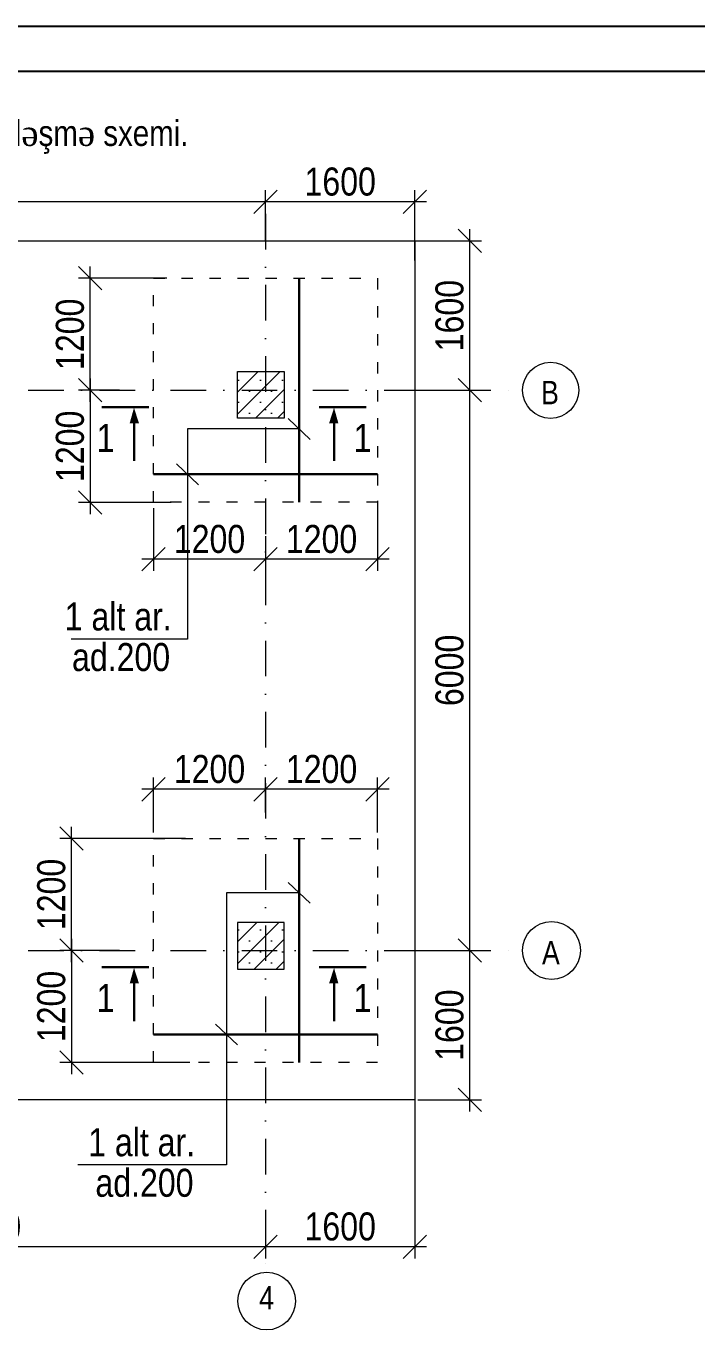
# Model space of a CAD drawing. Header units: millimetres. Extents: x -149347 to 251215, y -2929184 to -2541447.
# Drawn here: x -69229 to -62043, y -2653494 to -2639529 of the extents above; entities that cross this region are included whole.
import ezdxf

# ---------------------------------------------------------------- set-up
doc = ezdxf.new("R2010")
doc.units = ezdxf.units.MM
doc.linetypes.add('ACAD_ISO03W100', pattern=[30, 12, -18])
doc.linetypes.add('DASHDOTX2', pattern=[50.8, 25.4, -12.7, 0, -12.7])
doc.layers.add('ASHADE', color=7, linetype='Continuous')
doc.layers.add('размер', color=2, linetype='Continuous', lineweight=13)
doc.styles.add('style1', font='A3TI(LA).TTF', dxfattribs={"height": 400})
doc.styles.add('style6', font='ARIALN.TTF', dxfattribs={"height": 300})
doc.dimstyles.new('DIM_100', dxfattribs={"dimscale": 100, "dimtxt": 250, "dimasz": 2.5, "dimexe": 1.25, "dimexo": 0.625, "dimtad": 1, "dimdec": 0, "dimtxsty": 'style1', "dimblk": 'OBLIQUE', "dimcen": 2.5, "dimdle": 1.25, "dimclrd": 251, "dimclre": 251, "dimaunit": 1, "dimadec": 3, "dimazin": 0, "dimtfac": 1, "dimtdec": 0, "dimtmove": 1, "dimatfit": 3, "dimfxl": 1.25, "dimlwd": 5, "dimlwe": 5, "dimarcsym": 0})

# ---------------------------------------------------------------- blocks, each defined once
blk = doc.blocks.new('mekteb')
at = {"color": 0, "lineweight": 25}
blk.add_line((99643, -1821466), (139843, -1821466), dxfattribs=at)
at = {"color": 0, "lineweight": 25, "ltscale": 15}
blk.add_line((139343, -1821966), (101643, -1821966), dxfattribs=at)
blk = doc.blocks.new('_Oblique')
at = {"color": 0, "linetype": 'ByBlock', "lineweight": -2}
blk.add_line((-0.5, -0.5), (0.5, 0.5), dxfattribs=at)
blk = doc.blocks.new('*D1740')
at = {"color": 251, "lineweight": 5, "ltscale": 50, "transparency": 16777216}
for p, q in [((-72664, -2652128), (-72664, -2652729)), ((-66664, -2652225), (-66664, -2652729))]:
    blk.add_line(p, q, dxfattribs=at)
at = {"color": 251, "linetype": 'ByBlock', "lineweight": 5, "ltscale": 50, "transparency": 16777216}
blk.add_line((-66539, -2652604), (-72789, -2652604), dxfattribs=at)
at = {"layer": 'Defpoints', "color": 0, "lineweight": 15, "ltscale": 50, "transparency": 16777216}
for p in [(-72664, -2652066), (-66664, -2652163), (-72664, -2652604)]:
    blk.add_point(p, dxfattribs=at)
at = {"color": 251, "lineweight": 5, "ltscale": 50, "transparency": 16777216, "xscale": 250, "yscale": 250, "zscale": 250, "rotation": 180}
blk.add_blockref('_Oblique', (-72664, -2652604), dxfattribs=at)
at = {"color": 251, "lineweight": 5, "ltscale": 50, "transparency": 16777216, "xscale": 250, "yscale": 250, "zscale": 250}
blk.add_blockref('_Oblique', (-66664, -2652604), dxfattribs=at)
at = {"color": 0, "lineweight": 15, "ltscale": 50, "transparency": 16777216, "insert": (-69664, -2652388), "char_height": 300, "attachment_point": 5, "style": 'style6'}
blk.add_mtext('6000', dxfattribs=at)
blk = doc.blocks.new('*D1741')
at = {"color": 251, "linetype": 'ByBlock', "lineweight": 5, "ltscale": 50, "transparency": 16777216}
blk.add_line((-64477, -2649555), (-64477, -2643305), dxfattribs=at)
at = {"color": 251, "lineweight": 5, "ltscale": 50, "transparency": 16777216}
for p, q in [((-64469, -2643430), (-64352, -2643430)), ((-64469, -2649430), (-64352, -2649430))]:
    blk.add_line(p, q, dxfattribs=at)
at = {"layer": 'Defpoints', "color": 0, "lineweight": 15, "ltscale": 50, "transparency": 16777216}
for p in [(-64532, -2643430), (-64477, -2643430), (-64532, -2649430)]:
    blk.add_point(p, dxfattribs=at)
at = {"color": 251, "lineweight": 5, "ltscale": 50, "transparency": 16777216, "xscale": 250, "yscale": 250, "zscale": 250}
for p, rotation in [((-64477, -2643430), 90), ((-64477, -2649430), 270)]:
    blk.add_blockref('_Oblique', p, dxfattribs=dict(at, rotation=rotation))
at = {"color": 0, "lineweight": 15, "ltscale": 50, "transparency": 16777216, "insert": (-64692, -2646430), "char_height": 300, "attachment_point": 5, "rotation": 90, "style": 'style6'}
blk.add_mtext('6000', dxfattribs=at)
blk = doc.blocks.new('*D1742')
at = {"color": 251, "lineweight": 5, "ltscale": 50, "transparency": 16777216}
for p, q in [((-65023, -2649430), (-64352, -2649430)), ((-65031, -2651030), (-64352, -2651030))]:
    blk.add_line(p, q, dxfattribs=at)
at = {"color": 251, "linetype": 'ByBlock', "lineweight": 5, "ltscale": 50, "transparency": 16777216}
blk.add_line((-64477, -2651155), (-64477, -2649305), dxfattribs=at)
at = {"layer": 'Defpoints', "color": 0, "lineweight": 15, "ltscale": 50, "transparency": 16777216}
for p in [(-65085, -2649430), (-64477, -2649430), (-65094, -2651030)]:
    blk.add_point(p, dxfattribs=at)
at = {"color": 251, "lineweight": 5, "ltscale": 50, "transparency": 16777216, "xscale": 250, "yscale": 250, "zscale": 250}
for p, rotation in [((-64477, -2649430), 90), ((-64477, -2651030), 270)]:
    blk.add_blockref('_Oblique', p, dxfattribs=dict(at, rotation=rotation))
at = {"color": 0, "lineweight": 15, "ltscale": 50, "transparency": 16777216, "insert": (-64692, -2650230), "char_height": 300, "attachment_point": 5, "rotation": 90, "style": 'style6'}
blk.add_mtext('1600', dxfattribs=at)
blk = doc.blocks.new('*D1743')
at = {"color": 251, "linetype": 'ByBlock', "lineweight": 5, "ltscale": 50, "transparency": 16777216}
blk.add_line((-64477, -2643555), (-64477, -2641705), dxfattribs=at)
at = {"color": 251, "lineweight": 5, "ltscale": 50, "transparency": 16777216}
for p, q in [((-65123, -2641830), (-64352, -2641830)), ((-65030, -2643430), (-64352, -2643430))]:
    blk.add_line(p, q, dxfattribs=at)
at = {"layer": 'Defpoints', "color": 0, "lineweight": 15, "ltscale": 50, "transparency": 16777216}
for p in [(-65185, -2641830), (-64477, -2641830), (-65092, -2643430)]:
    blk.add_point(p, dxfattribs=at)
at = {"color": 251, "lineweight": 5, "ltscale": 50, "transparency": 16777216, "xscale": 250, "yscale": 250, "zscale": 250}
for p, rotation in [((-64477, -2641830), 90), ((-64477, -2643430), 270)]:
    blk.add_blockref('_Oblique', p, dxfattribs=dict(at, rotation=rotation))
at = {"color": 0, "lineweight": 15, "ltscale": 50, "transparency": 16777216, "insert": (-64692, -2642630), "char_height": 300, "attachment_point": 5, "rotation": 90, "style": 'style6'}
blk.add_mtext('1600', dxfattribs=at)
blk = doc.blocks.new('*D1744')
at = {"color": 251, "lineweight": 5, "ltscale": 50, "transparency": 16777216}
for p, q in [((-65064, -2650802), (-65064, -2652729)), ((-66664, -2652245), (-66664, -2652729))]:
    blk.add_line(p, q, dxfattribs=at)
at = {"color": 251, "linetype": 'ByBlock', "lineweight": 5, "ltscale": 50, "transparency": 16777216}
blk.add_line((-64939, -2652604), (-66789, -2652604), dxfattribs=at)
at = {"layer": 'Defpoints', "color": 0, "lineweight": 15, "ltscale": 50, "transparency": 16777216}
for p in [(-65064, -2650740), (-66664, -2652183), (-66664, -2652604)]:
    blk.add_point(p, dxfattribs=at)
at = {"color": 251, "lineweight": 5, "ltscale": 50, "transparency": 16777216, "xscale": 250, "yscale": 250, "zscale": 250, "rotation": 180}
blk.add_blockref('_Oblique', (-66664, -2652604), dxfattribs=at)
at = {"color": 251, "lineweight": 5, "ltscale": 50, "transparency": 16777216, "xscale": 250, "yscale": 250, "zscale": 250}
blk.add_blockref('_Oblique', (-65064, -2652604), dxfattribs=at)
at = {"color": 0, "lineweight": 15, "ltscale": 50, "transparency": 16777216, "insert": (-65864, -2652388), "char_height": 300, "attachment_point": 5, "style": 'style6'}
blk.add_mtext('1600', dxfattribs=at)
blk = doc.blocks.new('*D1750')
at = {"color": 251, "lineweight": 5, "ltscale": 50, "transparency": 16777216}
for p, q in [((-66664, -2641824), (-66664, -2641287)), ((-65064, -2642038), (-65064, -2641287))]:
    blk.add_line(p, q, dxfattribs=at)
at = {"color": 251, "linetype": 'ByBlock', "lineweight": 5, "ltscale": 50, "transparency": 16777216}
blk.add_line((-64939, -2641412), (-66789, -2641412), dxfattribs=at)
at = {"layer": 'Defpoints', "color": 0, "lineweight": 15, "ltscale": 50, "transparency": 16777216}
for p in [(-66664, -2641412), (-66664, -2641886), (-65064, -2642100)]:
    blk.add_point(p, dxfattribs=at)
at = {"color": 251, "lineweight": 5, "ltscale": 50, "transparency": 16777216, "xscale": 250, "yscale": 250, "zscale": 250, "rotation": 180}
blk.add_blockref('_Oblique', (-66664, -2641412), dxfattribs=at)
at = {"color": 251, "lineweight": 5, "ltscale": 50, "transparency": 16777216, "xscale": 250, "yscale": 250, "zscale": 250}
blk.add_blockref('_Oblique', (-65064, -2641412), dxfattribs=at)
at = {"color": 0, "lineweight": 15, "ltscale": 50, "transparency": 16777216, "insert": (-65864, -2641196), "char_height": 300, "attachment_point": 5, "style": 'style6'}
blk.add_mtext('1600', dxfattribs=at)
blk = doc.blocks.new('*D1752')
at = {"color": 251, "lineweight": 5, "ltscale": 50, "transparency": 16777216}
for p, q in [((-75514, -2641803), (-75514, -2641287)), ((-66664, -2641803), (-66664, -2641287))]:
    blk.add_line(p, q, dxfattribs=at)
at = {"color": 251, "linetype": 'ByBlock', "lineweight": 5, "ltscale": 50, "transparency": 16777216}
blk.add_line((-66539, -2641412), (-75639, -2641412), dxfattribs=at)
at = {"layer": 'Defpoints', "color": 0, "lineweight": 15, "ltscale": 50, "transparency": 16777216}
for p in [(-75514, -2641412), (-75514, -2641866), (-66664, -2641866)]:
    blk.add_point(p, dxfattribs=at)
at = {"color": 251, "lineweight": 5, "ltscale": 50, "transparency": 16777216, "xscale": 250, "yscale": 250, "zscale": 250, "rotation": 180}
blk.add_blockref('_Oblique', (-75514, -2641412), dxfattribs=at)
at = {"color": 251, "lineweight": 5, "ltscale": 50, "transparency": 16777216, "xscale": 250, "yscale": 250, "zscale": 250}
blk.add_blockref('_Oblique', (-66664, -2641412), dxfattribs=at)
at = {"color": 0, "lineweight": 15, "ltscale": 50, "transparency": 16777216, "insert": (-71089, -2641196), "char_height": 300, "attachment_point": 5, "style": 'style6'}
blk.add_mtext('8850', dxfattribs=at)
blk = doc.blocks.new('*D1753')
at = {"color": 251, "lineweight": 5, "ltscale": 50, "transparency": 16777216}
for p, q in [((-65464, -2644614), (-65464, -2645364)), ((-66664, -2644991), (-66664, -2645364))]:
    blk.add_line(p, q, dxfattribs=at)
at = {"color": 251, "linetype": 'ByBlock', "lineweight": 5, "ltscale": 50, "transparency": 16777216}
blk.add_line((-65339, -2645239), (-66789, -2645239), dxfattribs=at)
at = {"layer": 'Defpoints', "color": 0, "lineweight": 15, "ltscale": 50, "transparency": 16777216}
for p in [(-65464, -2644551), (-66664, -2644928), (-66664, -2645239)]:
    blk.add_point(p, dxfattribs=at)
at = {"color": 251, "lineweight": 5, "ltscale": 50, "transparency": 16777216, "xscale": 250, "yscale": 250, "zscale": 250, "rotation": 180}
blk.add_blockref('_Oblique', (-66664, -2645239), dxfattribs=at)
at = {"color": 251, "lineweight": 5, "ltscale": 50, "transparency": 16777216, "xscale": 250, "yscale": 250, "zscale": 250}
blk.add_blockref('_Oblique', (-65464, -2645239), dxfattribs=at)
at = {"color": 0, "lineweight": 15, "ltscale": 50, "transparency": 16777216, "insert": (-66064, -2645024), "char_height": 300, "attachment_point": 5, "style": 'style6'}
blk.add_mtext('1200', dxfattribs=at)
blk = doc.blocks.new('*D1754')
at = {"color": 251, "lineweight": 5, "ltscale": 50, "transparency": 16777216}
for p, q in [((-67864, -2644692), (-67864, -2645364)), ((-66664, -2644991), (-66664, -2645364))]:
    blk.add_line(p, q, dxfattribs=at)
at = {"color": 251, "linetype": 'ByBlock', "lineweight": 5, "ltscale": 50, "transparency": 16777216}
blk.add_line((-66539, -2645239), (-67989, -2645239), dxfattribs=at)
at = {"layer": 'Defpoints', "color": 0, "lineweight": 15, "ltscale": 50, "transparency": 16777216}
for p in [(-67864, -2644630), (-66664, -2644928), (-67864, -2645239)]:
    blk.add_point(p, dxfattribs=at)
at = {"color": 251, "lineweight": 5, "ltscale": 50, "transparency": 16777216, "xscale": 250, "yscale": 250, "zscale": 250, "rotation": 180}
blk.add_blockref('_Oblique', (-67864, -2645239), dxfattribs=at)
at = {"color": 251, "lineweight": 5, "ltscale": 50, "transparency": 16777216, "xscale": 250, "yscale": 250, "zscale": 250}
blk.add_blockref('_Oblique', (-66664, -2645239), dxfattribs=at)
at = {"color": 0, "lineweight": 15, "ltscale": 50, "transparency": 16777216, "insert": (-67264, -2645024), "char_height": 300, "attachment_point": 5, "style": 'style6'}
blk.add_mtext('1200', dxfattribs=at)
blk = doc.blocks.new('*D1755')
at = {"color": 251, "linetype": 'ByBlock', "lineweight": 5, "ltscale": 50, "transparency": 16777216}
blk.add_line((-68542, -2643555), (-68542, -2642105), dxfattribs=at)
at = {"color": 251, "lineweight": 5, "ltscale": 50, "transparency": 16777216}
for p, q in [((-67720, -2642230), (-68667, -2642230)), ((-68229, -2643430), (-68667, -2643430))]:
    blk.add_line(p, q, dxfattribs=at)
at = {"layer": 'Defpoints', "color": 0, "lineweight": 15, "ltscale": 50, "transparency": 16777216}
for p in [(-68542, -2642230), (-67657, -2642230), (-68167, -2643430)]:
    blk.add_point(p, dxfattribs=at)
at = {"color": 251, "lineweight": 5, "ltscale": 50, "transparency": 16777216, "xscale": 250, "yscale": 250, "zscale": 250}
for p, rotation in [((-68542, -2642230), 90), ((-68542, -2643430), 270)]:
    blk.add_blockref('_Oblique', p, dxfattribs=dict(at, rotation=rotation))
at = {"color": 0, "lineweight": 15, "ltscale": 50, "transparency": 16777216, "insert": (-68758, -2642830), "char_height": 300, "attachment_point": 5, "rotation": 90, "style": 'style6'}
blk.add_mtext('1200', dxfattribs=at)
blk = doc.blocks.new('*D1756')
at = {"color": 251, "lineweight": 5, "ltscale": 50, "transparency": 16777216}
for p, q in [((-68229, -2643430), (-68667, -2643430)), ((-67675, -2644630), (-68667, -2644630))]:
    blk.add_line(p, q, dxfattribs=at)
at = {"color": 251, "linetype": 'ByBlock', "lineweight": 5, "ltscale": 50, "transparency": 16777216}
blk.add_line((-68542, -2643305), (-68542, -2644755), dxfattribs=at)
at = {"layer": 'Defpoints', "color": 0, "lineweight": 15, "ltscale": 50, "transparency": 16777216}
for p in [(-68167, -2643430), (-68542, -2644630), (-67612, -2644630)]:
    blk.add_point(p, dxfattribs=at)
at = {"color": 251, "lineweight": 5, "ltscale": 50, "transparency": 16777216, "xscale": 250, "yscale": 250, "zscale": 250}
for p, rotation in [((-68542, -2643430), 90), ((-68542, -2644630), 270)]:
    blk.add_blockref('_Oblique', p, dxfattribs=dict(at, rotation=rotation))
at = {"color": 0, "lineweight": 15, "ltscale": 50, "transparency": 16777216, "insert": (-68758, -2644030), "char_height": 300, "attachment_point": 5, "rotation": 90, "style": 'style6'}
blk.add_mtext('1200', dxfattribs=at)
blk = doc.blocks.new('*D1761')
at = {"color": 251, "lineweight": 5, "ltscale": 50, "transparency": 16777216}
for p, q in [((-66664, -2647952), (-66664, -2647579)), ((-65464, -2648167), (-65464, -2647579))]:
    blk.add_line(p, q, dxfattribs=at)
at = {"color": 251, "linetype": 'ByBlock', "lineweight": 5, "ltscale": 50, "transparency": 16777216}
blk.add_line((-65339, -2647704), (-66789, -2647704), dxfattribs=at)
at = {"layer": 'Defpoints', "color": 0, "lineweight": 15, "ltscale": 50, "transparency": 16777216}
for p in [(-66664, -2647704), (-66664, -2648015), (-65464, -2648230)]:
    blk.add_point(p, dxfattribs=at)
at = {"color": 251, "lineweight": 5, "ltscale": 50, "transparency": 16777216, "xscale": 250, "yscale": 250, "zscale": 250, "rotation": 180}
blk.add_blockref('_Oblique', (-66664, -2647704), dxfattribs=at)
at = {"color": 251, "lineweight": 5, "ltscale": 50, "transparency": 16777216, "xscale": 250, "yscale": 250, "zscale": 250}
blk.add_blockref('_Oblique', (-65464, -2647704), dxfattribs=at)
at = {"color": 0, "lineweight": 15, "ltscale": 50, "transparency": 16777216, "insert": (-66064, -2647488), "char_height": 300, "attachment_point": 5, "style": 'style6'}
blk.add_mtext('1200', dxfattribs=at)
blk = doc.blocks.new('*D1762')
at = {"color": 251, "lineweight": 5, "ltscale": 50, "transparency": 16777216}
for p, q in [((-67864, -2648167), (-67864, -2647579)), ((-66664, -2647952), (-66664, -2647579))]:
    blk.add_line(p, q, dxfattribs=at)
at = {"color": 251, "linetype": 'ByBlock', "lineweight": 5, "ltscale": 50, "transparency": 16777216}
blk.add_line((-66539, -2647704), (-67989, -2647704), dxfattribs=at)
at = {"layer": 'Defpoints', "color": 0, "lineweight": 15, "ltscale": 50, "transparency": 16777216}
for p in [(-67864, -2647704), (-66664, -2648015), (-67864, -2648230)]:
    blk.add_point(p, dxfattribs=at)
at = {"color": 251, "lineweight": 5, "ltscale": 50, "transparency": 16777216, "xscale": 250, "yscale": 250, "zscale": 250, "rotation": 180}
blk.add_blockref('_Oblique', (-67864, -2647704), dxfattribs=at)
at = {"color": 251, "lineweight": 5, "ltscale": 50, "transparency": 16777216, "xscale": 250, "yscale": 250, "zscale": 250}
blk.add_blockref('_Oblique', (-66664, -2647704), dxfattribs=at)
at = {"color": 0, "lineweight": 15, "ltscale": 50, "transparency": 16777216, "insert": (-67264, -2647488), "char_height": 300, "attachment_point": 5, "style": 'style6'}
blk.add_mtext('1200', dxfattribs=at)
blk = doc.blocks.new('*D1763')
at = {"color": 251, "linetype": 'ByBlock', "lineweight": 5, "ltscale": 50, "transparency": 16777216}
blk.add_line((-68742, -2649555), (-68742, -2648105), dxfattribs=at)
at = {"color": 251, "lineweight": 5, "ltscale": 50, "transparency": 16777216}
for p, q in [((-67520, -2648230), (-68867, -2648230)), ((-68229, -2649430), (-68867, -2649430))]:
    blk.add_line(p, q, dxfattribs=at)
at = {"layer": 'Defpoints', "color": 0, "lineweight": 15, "ltscale": 50, "transparency": 16777216}
for p in [(-68742, -2648230), (-67457, -2648230), (-68167, -2649430)]:
    blk.add_point(p, dxfattribs=at)
at = {"color": 251, "lineweight": 5, "ltscale": 50, "transparency": 16777216, "xscale": 250, "yscale": 250, "zscale": 250}
for p, rotation in [((-68742, -2648230), 90), ((-68742, -2649430), 270)]:
    blk.add_blockref('_Oblique', p, dxfattribs=dict(at, rotation=rotation))
at = {"color": 0, "lineweight": 15, "ltscale": 50, "transparency": 16777216, "insert": (-68958, -2648830), "char_height": 300, "attachment_point": 5, "rotation": 90, "style": 'style6'}
blk.add_mtext('1200', dxfattribs=at)
blk = doc.blocks.new('*D1764')
at = {"color": 251, "lineweight": 5, "ltscale": 50, "transparency": 16777216}
for p, q in [((-68229, -2649430), (-68867, -2649430)), ((-67475, -2650630), (-68867, -2650630))]:
    blk.add_line(p, q, dxfattribs=at)
at = {"color": 251, "linetype": 'ByBlock', "lineweight": 5, "ltscale": 50, "transparency": 16777216}
blk.add_line((-68742, -2649305), (-68742, -2650755), dxfattribs=at)
at = {"layer": 'Defpoints', "color": 0, "lineweight": 15, "ltscale": 50, "transparency": 16777216}
for p in [(-68167, -2649430), (-68742, -2650630), (-67412, -2650630)]:
    blk.add_point(p, dxfattribs=at)
at = {"color": 251, "lineweight": 5, "ltscale": 50, "transparency": 16777216, "xscale": 250, "yscale": 250, "zscale": 250}
for p, rotation in [((-68742, -2649430), 90), ((-68742, -2650630), 270)]:
    blk.add_blockref('_Oblique', p, dxfattribs=dict(at, rotation=rotation))
at = {"color": 0, "lineweight": 15, "ltscale": 50, "transparency": 16777216, "insert": (-68958, -2650030), "char_height": 300, "attachment_point": 5, "rotation": 90, "style": 'style6'}
blk.add_mtext('1200', dxfattribs=at)

msp = doc.modelspace()

# ---------------------------------------------------------------- hatches: boundary and pattern name
at = {"lineweight": 15, "ltscale": 50}
h = msp.add_hatch(dxfattribs=at)
h.set_pattern_fill('SACNCR', color=4, scale=70)
h.set_pattern_definition([(45, (-879402.87, -61587.55), (-117.865862, 117.865862), []), (45, (-879285, -61587.55), (-117.865862, 117.865862), [0, -166.6875])])
h.paths.add_polyline_path([(-66963.80524, -2643729.81271), (-66463.80524, -2643729.81271), (-66463.80524, -2643229.81271), (-66963.80524, -2643229.81271)])
h = msp.add_hatch(dxfattribs=at)
h.set_pattern_fill('SACNCR', color=4, scale=70)
h.set_pattern_definition([(45, (-879402.87, -55687.55), (-117.865862, 117.865862), []), (45, (-879285, -55687.55), (-117.865862, 117.865862), [0, -166.6875])])
h.paths.add_polyline_path([(-66963.80524, -2649629.81271), (-66463.80524, -2649629.81271), (-66463.80524, -2649129.81271), (-66963.80524, -2649129.81271)])

# ---------------------------------------------------------------- linework, layer by layer
at = {"color": 1, "linetype": 'DASHDOTX2', "lineweight": 13, "ltscale": 15}
for p, q in [((-66663.80524, -2641539.81271), (-66663.80524, -2652873.45816)), ((-76826.32929, -2643429.81271), (-63910.48292, -2643429.81271)), ((-76826.32929, -2649429.81271), (-63910.48292, -2649429.81271))]:
    msp.add_line(p, q, dxfattribs=at)
at = {"lineweight": 30}
for p, q in [((-68415.91829, -2643610.08279), (-67914.50144, -2643610.08279)), ((-65587.02523, -2643610.08279), (-66088.44208, -2643610.08279)), ((-68072.94063, -2643782.01294), (-68072.94063, -2644187.06927)), ((-65930.0029, -2643782.01294), (-65930.0029, -2644187.06927)), ((-68415.91829, -2649610.08279), (-67914.50144, -2649610.08279)), ((-65587.02523, -2649610.08279), (-66088.44208, -2649610.08279)), ((-68072.94063, -2649782.01294), (-68072.94063, -2650187.06927)), ((-65930.0029, -2649782.01294), (-65930.0029, -2650187.06927))]:
    msp.add_line(p, q, dxfattribs=at)
at = {"color": 3, "lineweight": 15, "ltscale": 15}
msp.add_lwpolyline([(-65063.80524, -2651029.81271), (-76513.80524, -2651029.81271), (-76513.80524, -2641829.81271), (-65063.80524, -2641829.81271)], close=True, dxfattribs=at)
at = {"color": 4, "lineweight": 15, "ltscale": 50}
for points in [[(-66963.80524, -2643729.81271), (-66963.80524, -2643229.81271), (-66463.80524, -2643229.81271), (-66463.80524, -2643729.81271)], [(-66963.80524, -2649129.81271), (-66963.80524, -2649629.81271), (-66463.80524, -2649629.81271), (-66463.80524, -2649129.81271)]]:
    msp.add_lwpolyline(points, close=True, dxfattribs=at)
at = {"color": 1, "lineweight": 15, "ltscale": 15}
for points in [[(-66304.55782, -2643842.96632), (-67501.11968, -2643842.96632), (-67501.11968, -2646094.32842), (-68747.12053, -2646094.32842)], [(-66422.25864, -2643732.81817), (-66186.85699, -2643955.40349)], [(-67618.82051, -2644218.88448), (-67383.41886, -2644441.4698)], [(-66422.25864, -2648701.92763), (-66186.85699, -2648924.51295)], [(-66304.55782, -2648812.07578), (-67082.16645, -2648812.07578), (-67082.16645, -2648812.07578), (-67082.16645, -2651725.61156), (-68673.15223, -2651725.61156)], [(-67199.86728, -2650217.73998), (-66964.46562, -2650440.32529)]]:
    msp.add_lwpolyline(points, dxfattribs=at)
at = {"color": 231, "lineweight": 15, "ltscale": 50}
for centre, radius in [((-63610.07783, -2643429.81271), 300.40509), ((-63600.14238, -2649429.81271), 310.34053), ((-66651.70698, -2653185.22084), 309.16622)]:
    msp.add_circle(centre, radius, dxfattribs=at)
at = {"lineweight": 30}
for points in [[(-68019.82716, -2643782.01294), (-68072.94063, -2643616.63794), (-68118.8853, -2643782.01294)], [(-65983.11637, -2643782.01294), (-65930.0029, -2643616.63794), (-65884.05823, -2643782.01294)], [(-68019.82716, -2649782.01294), (-68072.94063, -2649616.63794), (-68118.8853, -2649782.01294)], [(-65983.11637, -2649782.01294), (-65930.0029, -2649616.63794), (-65884.05823, -2649782.01294)]]:
    msp.add_solid(points, dxfattribs=at)
at = {"layer": 'ASHADE', "color": 5, "lineweight": 30, "ltscale": 30}
for p, q in [((-66304.55782, -2642229.81271), (-66304.55782, -2644629.81271)), ((-67863.80524, -2644329.03263), (-65463.80524, -2644329.03263)), ((-66304.55782, -2648229.81271), (-66304.55782, -2650629.81271)), ((-67863.80524, -2650329.03263), (-65463.80524, -2650329.03263))]:
    msp.add_line(p, q, dxfattribs=at)
at = {"layer": 'размер', "color": 7, "linetype": 'ACAD_ISO03W100', "lineweight": 20, "ltscale": 10}
for points in [[(-65463.80524, -2644629.81271), (-67863.80524, -2644629.81271), (-67863.80524, -2642229.81271), (-65463.80524, -2642229.81271)], [(-65463.80524, -2650629.81271), (-67863.80524, -2650629.81271), (-67863.80524, -2648229.81271), (-65463.80524, -2648229.81271)]]:
    msp.add_lwpolyline(points, close=True, dxfattribs=at)

# ---------------------------------------------------------------- block references
at = {"lineweight": 15, "xscale": 0.9747191058617483, "yscale": 0.9747191058617483, "zscale": 0.9747191058617483}
msp.add_blockref('mekteb', (-179619.03003, -864111.18122), dxfattribs=at)

# ---------------------------------------------------------------- texts
at = {"color": 231, "lineweight": 15, "ltscale": 50, "style": 'style6'}
for p in [(-68737.00361, -2646436.99762), (-68486.42381, -2652068.28076)]:
    msp.add_text('ad.200', height=300, dxfattribs=at).set_placement(p)
at = {"lineweight": 40, "insert": (-73878.66873, -2640077.53974), "char_height": 340.6725, "width": 6748.3735331, "attachment_point": 1, "style": 'style6'}
msp.add_mtext('{\\fArial Narrow|b0|i0|c238|p34;\\H0.80906x;Monolit bünövr\\fTimes New Roman|b0|i0|c238|p18;ə\\fArial Narrow|b0|i0|c238|p34; tavaları Bt - 1.\\PAlt torda \\fTimes New Roman|b0|i0|c238|p18;ə\\fArial Narrow|b0|i0|c238|p34;lav\\fTimes New Roman|b0|i0|c238|p18;ə\\fArial Narrow|b0|i0|c238|p34; armaturaların yerl\\fTimes New Roman|b0|i0|c238|p18;ə\\fArial Narrow|b0|i0|c238|p34;şm\\fTimes New Roman|b0|i0|c238|p18;ə\\fArial Narrow|b0|i0|c238|p34; sxemi.    \\H1.236x; }', dxfattribs=at)
at = {"color": 231, "lineweight": 15, "ltscale": 50, "char_height": 250, "style": 'style6'}
for s, insert, attachment_point in [('{\\fArial Narrow|b0|i0|c238|p34;B}', (-63521.87265, -2643579.35069), 9), ('{\\fArial Narrow|b0|i0|c238|p34;A}', (-63511.9372, -2649579.35069), 9), ('{\\fArial Narrow|b0|i0|c238|p34;4}', (-66732.11091, -2653025.47043), 1)]:
    msp.add_mtext_dynamic_manual_height_columns(s, width=157.5516269, gutter_width=12.5, heights=[0], dxfattribs=dict(at, insert=insert, attachment_point=attachment_point))
at = {"lineweight": 9, "char_height": 300, "style": 'style6'}
for s, insert, width, attachment_point in [(' {\\fArial Narrow|b0|i0|c238|p34;1}', (-68282.21158, -2643789.76864), 741.2998446, 3), ('{\\fArial Narrow|b0|i0|c238|p34;1}', (-65720.73194, -2643789.76864), 535.9281374, 1), (' {\\fArial Narrow|b0|i0|c238|p34;1}', (-68282.21158, -2649789.76864), 741.2998446, 3), ('{\\fArial Narrow|b0|i0|c238|p34;1}', (-65720.73194, -2649789.76864), 535.9281374, 1)]:
    msp.add_mtext(s, dxfattribs=dict(at, insert=insert, width=width, attachment_point=attachment_point))
at = {"color": 231, "lineweight": 15, "ltscale": 50, "char_height": 300, "width": 1987.5546142, "attachment_point": 3, "style": 'style6'}
for insert in [(-67668.91543, -2645702.45404), (-67418.33563, -2651333.73718)]:
    msp.add_mtext('{\\fArial Narrow|b0|i0|c238|p34;1 alt ar.}', dxfattribs=dict(at, insert=insert))

# ---------------------------------------------------------------- dimensions: what is measured, and where the dimension line sits
at = {"color": 231, "lineweight": 15, "ltscale": 50}
for base, p1, p2, angle, picture, middle in [((-75513.80524, -2641411.97377), (-66663.80524, -2641865.77667), (-75513.80524, -2641865.77667), 180, '*D1752', (-71088.80524, -2641196.30187)), ((-66663.80524, -2641411.97377), (-65063.80524, -2642100.46415), (-66663.80524, -2641886.21896), 180, '*D1750', (-65863.80524, -2641196.30187)), ((-68542.49646, -2642229.81271), (-68166.72595, -2643429.81271), (-67657.40246, -2642229.81271), 90, '*D1755', (-68758.16836, -2642829.81271)), ((-68542.49646, -2644629.81271), (-68166.72595, -2643429.81271), (-67612.27271, -2644629.81271), 90, '*D1756', (-68758.16836, -2644029.81271)), ((-64476.65984, -2643429.81271), (-64531.97198, -2649429.81271), (-64531.97198, -2643429.81271), 270, '*D1741', (-64692.33174, -2646429.81271)), ((-67863.80524, -2645239.40283), (-66663.80524, -2644928.19389), (-67863.80524, -2644629.81271), 180, '*D1754', (-67263.80524, -2645023.73093)), ((-66663.80524, -2645239.40283), (-65463.80524, -2644551.44204), (-66663.80524, -2644928.19389), 180, '*D1753', (-66063.80524, -2645023.73093)), ((-67863.80524, -2647703.71344), (-66663.80524, -2648014.92238), (-67863.80524, -2648229.81271), 180, '*D1762', (-67263.80524, -2647488.04155)), ((-66663.80524, -2647703.71344), (-65463.80524, -2648229.81271), (-66663.80524, -2648014.92238), 180, '*D1761', (-66063.80524, -2647488.04155)), ((-68742.49646, -2648229.81271), (-68166.72595, -2649429.81271), (-67457.40246, -2648229.81271), 90, '*D1763', (-68958.16836, -2648829.81271)), ((-68742.49646, -2650629.81271), (-68166.72595, -2649429.81271), (-67412.27271, -2650629.81271), 90, '*D1764', (-68958.16836, -2650029.81271)), ((-66663.80524, -2652603.98635), (-65063.80524, -2650739.81271), (-66663.80524, -2652182.93867), 180, '*D1744', (-65863.80524, -2652388.31446)), ((-72663.80524, -2652603.98635), (-66663.80524, -2652162.91475), (-72663.80524, -2652065.89914), 180, '*D1740', (-69663.80524, -2652388.31446))]:
    dim = msp.add_linear_dim(base=base, p1=p1, p2=p2, angle=angle, dimstyle='DIM_100', override={"dimtxsty": 'style6'}, dxfattribs=at)
    dim.commit()
    dim.dimension.update_dxf_attribs({"geometry": picture, "text_midpoint": middle})
for base, p1, p2, picture, middle in [((-64476.65984, -2641829.81271), (-65092.4436, -2643429.81271), (-65185.25574, -2641829.81271), '*D1743', (-64476.65984, -2642629.81271)), ((-64476.65984, -2649429.81271), (-65093.80524, -2651029.81271), (-65085.25574, -2649429.81271), '*D1742', (-64476.65984, -2650229.81271))]:
    dim = msp.add_linear_dim(base=base, p1=p1, p2=p2, angle=270, dimstyle='DIM_100', override={"dimtxsty": 'style6'}, dxfattribs=at)
    dim.commit()
    dim.dimension.update_dxf_attribs({"geometry": picture, "text_midpoint": middle, "dimtype": 160})

doc.saveas('drawing.dxf')
